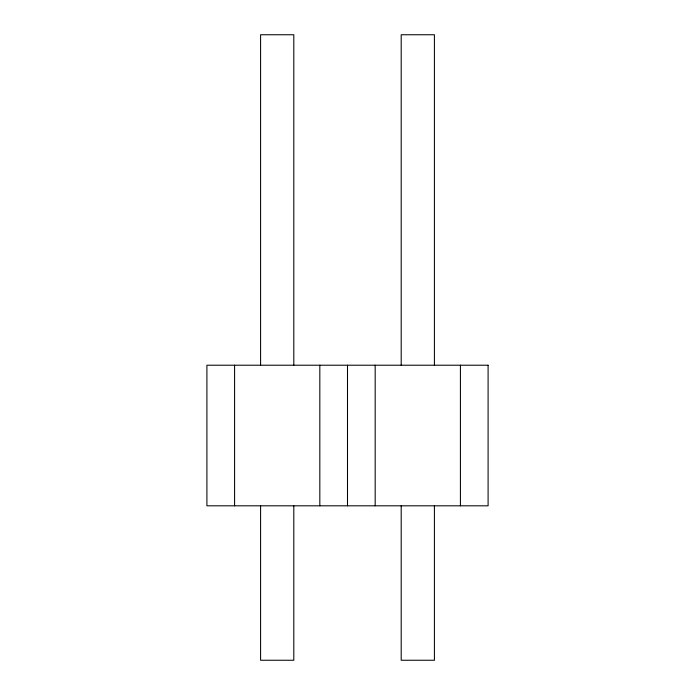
<?xml version="1.0" encoding="UTF-8"?>
<svg xmlns="http://www.w3.org/2000/svg" width="695" height="695" viewBox="0 0 695 695"><rect width="100%" height="100%" fill="white"/><g stroke="black" fill="none" stroke-linecap="round" stroke-linejoin="round"><path stroke-width="1.04" d="M460.42 365.214L460.42 505.812M434.41 365.214L434.41 34.75L401.197 34.75L401.197 365.214M434.41 505.812L434.41 660.25L401.197 660.25L401.197 505.812M375.178 365.214L375.178 505.812M347.5 365.214L347.5 505.812M319.822 365.214L319.822 505.812M293.803 365.214L293.803 34.75L260.59 34.75L260.59 365.214M293.803 505.812L293.803 660.25L260.59 660.25L260.59 505.812M234.58 365.214L234.58 505.812M488.099 365.214L206.901 365.214L206.901 505.812L488.099 505.812L488.099 365.214"/></g></svg>
